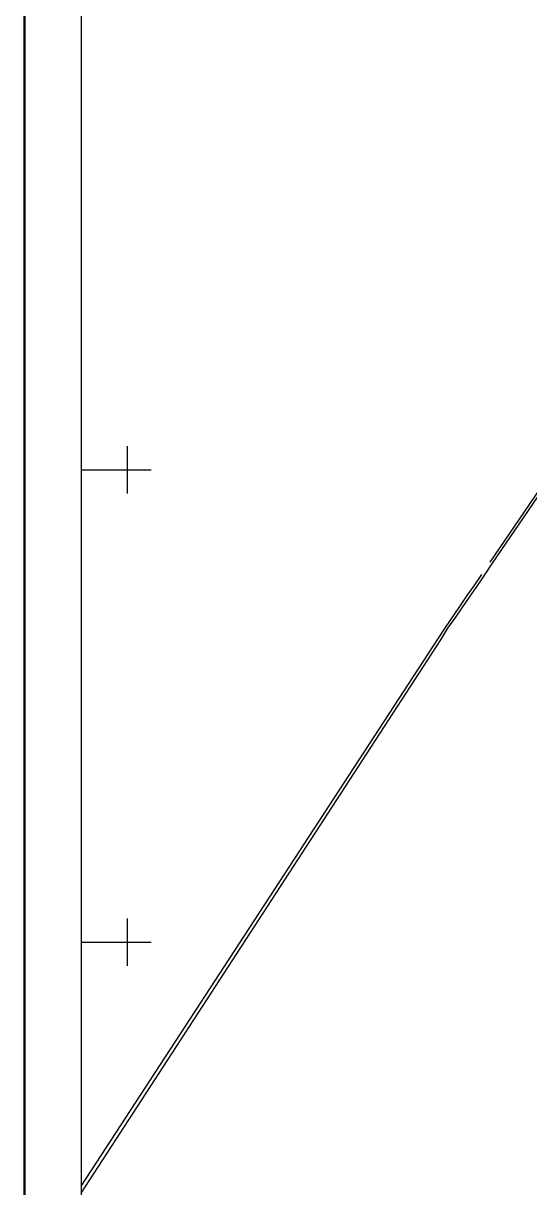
# Model space of a CAD drawing. Extents: x 545706 to 551028, y 4990560 to 4997178.
# Drawn here: x 545780 to 546851, y 4992481 to 4994945 of the extents above; entities that cross this region are included whole.
import ezdxf

# ---------------------------------------------------------------- set-up
doc = ezdxf.new("R2010")
doc.units = 0
doc.header["$LTSCALE"] = 10
doc.layers.add('TK', color=7, linetype='CONTINUOUS')
doc.layers.add('路', color=5, linetype='CONTINUOUS')

msp = doc.modelspace()

# ---------------------------------------------------------------- linework, layer by layer
at = {"layer": 'TK', "linetype": 'Continuous'}
for p, q in [((546000, 4993950), (546000, 4994050)), ((545902, 4994000), (545952, 4994000)), ((545950, 4994000), (546050, 4994000)), ((546000, 4992950), (546000, 4993050)), ((545902, 4993000), (545952, 4993000)), ((545950, 4993000), (546050, 4993000))]:
    msp.add_line(p, q, dxfattribs=at)
at = {"layer": 'TK', "linetype": 'Continuous', "const_width": 5, "flags": 128}
msp.add_lwpolyline([(545782, 4990743), (551022, 4990743), (551022, 4996983), (545782, 4996983)], close=True, dxfattribs=at)
at = {"layer": 'TK', "linetype": 'Continuous', "flags": 128}
msp.add_lwpolyline([(545902, 4990863), (550902, 4990863), (550902, 4996863), (545902, 4996863)], close=True, dxfattribs=at)
at = {"layer": '路', "color": 5, "linetype": 'Continuous', "flags": 128}
for points, elevation in [([(546767.5, 4993804.9), (547231.7, 4994485.3), (547233.7, 4994488.2), (547235.9, 4994491.5), (547239.6, 4994497.5), (547243.5, 4994505.3), (547246.4, 4994514.8), (547248.9, 4994526.4), (547249.8, 4994535.4), (547248.4, 4994552.3)], 281.2), ([(546767.5, 4993804.9), (547231.7, 4994485.3), (547233.7, 4994488.2), (547235.9, 4994491.5), (547239.6, 4994497.5), (547243.5, 4994505.3), (547246.4, 4994514.8), (547248.9, 4994526.4), (547249.8, 4994535.4), (547248.4, 4994552.3)], 281.2), ([(546772.3, 4993802.3), (547235.6, 4994480.8), (547244.6, 4994495.2), (547249.9, 4994504.9), (547253.1, 4994514.9), (547254.6, 4994521.8), (547255.4, 4994530.4), (547255.7, 4994538), (547255.1, 4994545), (547254.3, 4994552)], 280.3), ([(546772.3, 4993802.3), (547235.6, 4994480.8), (547244.6, 4994495.2), (547249.9, 4994504.9), (547253.1, 4994514.9), (547254.6, 4994521.8), (547255.4, 4994530.4), (547255.7, 4994538), (547255.1, 4994545), (547254.3, 4994552)], 280.3), ([(545902, 4992469.2), (546662.9, 4993640), (546677.6, 4993664.6), (546694.8, 4993688.3), (546709.3, 4993710.1), (546723.4, 4993730.5), (546738.3, 4993751.9), (546753.1, 4993773.7), (546772.3, 4993802.3)], 280.3), ([(545902, 4992469.2), (546662.9, 4993640), (546677.6, 4993664.6), (546694.8, 4993688.3), (546709.3, 4993710.1), (546723.4, 4993730.5), (546738.3, 4993751.9), (546753.1, 4993773.7), (546772.3, 4993802.3)], 280.3), ([(545902, 4992483.9), (546657.8, 4993643.5), (546673.2, 4993666.6), (546691.3, 4993692.9), (546704.6, 4993713), (546719, 4993734.2), (546733.2, 4993754.3), (546749.6, 4993778.4)], 280.3), ([(545902, 4992483.9), (546657.8, 4993643.5), (546673.2, 4993666.6), (546691.3, 4993692.9), (546704.6, 4993713), (546719, 4993734.2), (546733.2, 4993754.3), (546749.6, 4993778.4)], 280.3)]:
    msp.add_lwpolyline(points, dxfattribs=dict(at, elevation=elevation))

doc.saveas('drawing.dxf')
